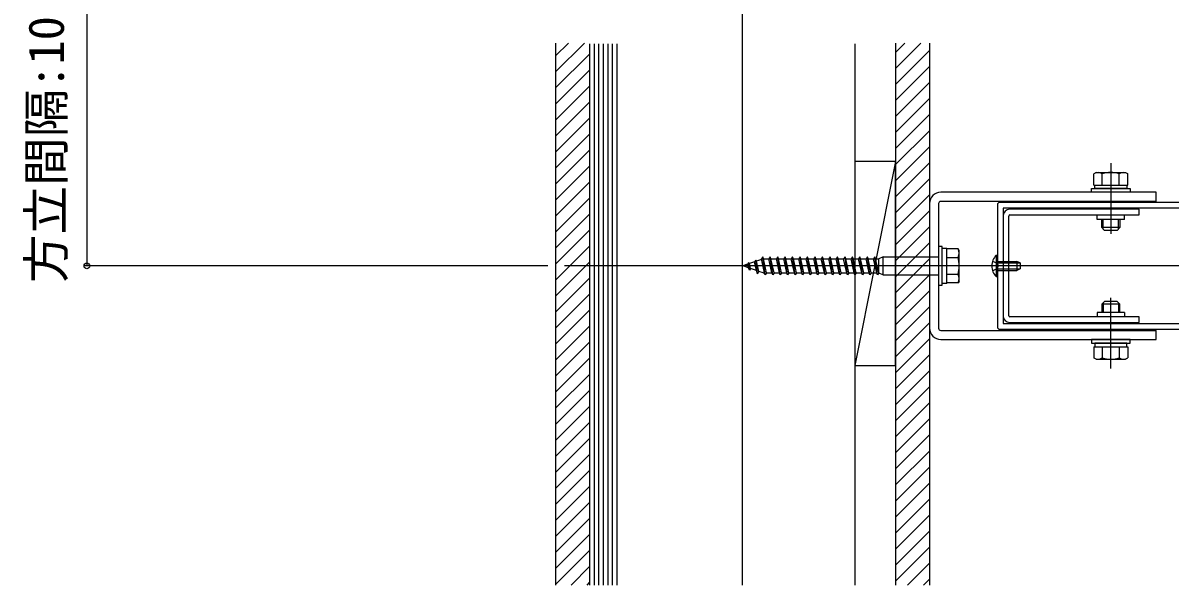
# Model space of a CAD drawing. Units: millimetres, scale not verified. Extents: x -875 to 875, y -1307 to 1299.
# Drawn here: x 312.8 to 667.1, y -491.1 to -317.4 of the extents above; entities that cross this region are included whole.
import ezdxf
from ezdxf.enums import TextEntityAlignment as Align

# ---------------------------------------------------------------- set-up
doc = ezdxf.new("R2010")
doc.units = ezdxf.units.MM
doc.header["$LTSCALE"] = 4
for name, color, linetype in [('0-2_YKK_11', 7, 'Continuous'), ('0-3_YKK_12', 2, 'Continuous'), ('0-4_YKK_13', 4, 'Continuous'), ('0-5_YKK_D', 6, 'Continuous'), ('0-7_YSS_K', 3, 'Continuous')]:
    doc.layers.add(name, color=color, linetype=linetype)
doc.styles.add('ＭＳ ゴシック', font='')
doc.styles.get('ＭＳ ゴシック').set_extended_font_data('MS Gothic')

msp = doc.modelspace()

# ---------------------------------------------------------------- linework, layer by layer
at = {"layer": '0-2_YKK_11'}
for p, q in [((613.8, -373.6), (613.8, -411.4)), ((693.6, -372.9), (614.5, -372.9)), ((614.5, -412.1), (693.6, -412.1))]:
    msp.add_line(p, q, dxfattribs=at)
msp.add_lwpolyline([(615.55, -410.35), (692.55, -410.35), (692.55, -374.65), (615.55, -374.65)], close=True, dxfattribs=at)
for centre, start, end in [((614.5, -373.6), 90.00001, 179.99999), ((614.5, -411.4), 180.00001, 269.99999)]:
    msp.add_arc(centre, 0.7, start, end, dxfattribs=at)
at = {"layer": '0-3_YKK_12'}
for p, q in [((535.05, -491.132), (535.05, -86.95)), ((787.985, -392.5), (480.1, -392.5))]:
    msp.add_line(p, q, dxfattribs=at)
at = {"layer": '0-4_YKK_13'}
for p, q in [((648.8, -360.794), (648.8, -382.626)), ((644.25, -363.66), (643.546, -364.066)), ((643.546, -367.51), (643.546, -364.066)), ((644.25, -363.66), (653.35, -363.66)), ((646.173, -367.51), (646.173, -364.066)), ((651.427, -367.51), (651.427, -364.066)), ((653.35, -363.66), (654.054, -364.066)), ((654.054, -367.51), (654.054, -364.066)), ((643.546, -367.51), (654.054, -367.51)), ((646, -367.51), (651.6, -367.51)), ((662.8, -369.75), (596.3, -369.75)), ((662.8, -372.55), (662.8, -369.75)), ((592.8, -373.25), (592.8, -411.75)), ((595.6, -373.25), (595.6, -411.75)), ((662.8, -372.55), (596.3, -372.55)), ((615.55, -377.1), (615.55, -407.9)), ((617.3, -407.9), (617.3, -377.1)), ((617.65, -376.75), (657.55, -376.75)), ((644.6, -378.15), (644.6, -376.75)), ((653, -378.15), (644.6, -378.15)), ((646, -380.67), (646, -378.15)), ((646.454, -381.124), (646.454, -378.15)), ((651.146, -381.124), (651.146, -378.15)), ((651.6, -378.15), (651.6, -380.67)), ((653, -378.15), (653, -376.75)), ((651.6, -380.67), (646, -380.67)), ((646.84, -381.51), (646, -380.67)), ((650.76, -381.51), (646.84, -381.51)), ((650.76, -381.51), (651.6, -380.67)), ((542.05, -395.3), (541.296, -389.7)), ((544.36, -395.3), (543.606, -389.7)), ((546.67, -395.3), (545.916, -389.7)), ((548.98, -395.3), (548.226, -389.7)), ((551.29, -395.3), (550.536, -389.7)), ((553.6, -395.3), (552.846, -389.7)), ((555.91, -395.3), (555.156, -389.7)), ((558.22, -395.3), (557.466, -389.7)), ((560.53, -395.3), (559.776, -389.7)), ((562.84, -395.3), (562.086, -389.7)), ((564.382, -389.7), (563.962, -390.33)), ((565.136, -395.3), (564.382, -389.7)), ((564.396, -389.7), (564.382, -389.7)), ((567.46, -395.3), (566.706, -389.7)), ((569.77, -395.3), (569.016, -389.7)), ((572.08, -395.3), (571.326, -389.7)), ((574.39, -395.3), (573.636, -389.7)), ((576.7, -395.3), (575.946, -389.7)), ((578.52, -389.7), (577.12, -390.33)), ((578.52, -395.3), (578.52, -389.7)), ((578.52, -389.7), (595.6, -389.7)), ((598.12, -387.11), (596.72, -387.11)), ((598.12, -397.89), (598.12, -387.11)), ((601.667, -387.25), (598.12, -387.25)), ((598.12, -397.75), (598.12, -387.25)), ((601.97, -387.775), (601.667, -387.25)), ((601.97, -397.225), (601.97, -387.775)), ((613.444, -389.175), (613.8, -389.175)), ((613.8, -389.175), (613.8, -395.825)), ((536.623, -391.983), (535.12, -392.5)), ((536.872, -393.103), (535.12, -392.5)), ((536.922, -391.533), (536.623, -391.983)), ((536.872, -393.103), (536.623, -391.983)), ((537.231, -393.823), (536.872, -393.103)), ((537.208, -391.781), (536.922, -391.533)), ((537.231, -393.823), (536.922, -391.533)), ((538.769, -391.244), (537.208, -391.781)), ((537.554, -393.338), (537.208, -391.781)), ((539.122, -390.713), (538.769, -391.244)), ((539.373, -393.965), (538.769, -391.244)), ((539.354, -391.042), (539.122, -390.713)), ((539.687, -394.905), (539.122, -390.713)), ((540.914, -390.505), (539.354, -391.042)), ((540.055, -394.199), (539.354, -391.042)), ((541.84, -394.67), (540.876, -390.33)), ((541.506, -390.33), (543.186, -390.33)), ((544.15, -394.67), (543.186, -390.33)), ((543.816, -390.33), (545.496, -390.33)), ((546.46, -394.67), (545.496, -390.33)), ((546.126, -390.33), (547.806, -390.33)), ((548.77, -394.67), (547.806, -390.33)), ((548.436, -390.33), (550.116, -390.33)), ((551.08, -394.67), (550.116, -390.33)), ((550.746, -390.33), (552.426, -390.33)), ((553.39, -394.67), (552.426, -390.33)), ((553.056, -390.33), (554.736, -390.33)), ((555.7, -394.67), (554.736, -390.33)), ((555.366, -390.33), (557.046, -390.33)), ((558.01, -394.67), (557.046, -390.33)), ((557.676, -390.33), (559.356, -390.33)), ((560.32, -394.67), (559.356, -390.33)), ((559.986, -390.33), (561.666, -390.33)), ((562.63, -394.67), (561.666, -390.33)), ((562.296, -390.33), (563.962, -390.33)), ((564.926, -394.67), (563.962, -390.33)), ((564.606, -390.33), (566.286, -390.33)), ((567.25, -394.67), (566.286, -390.33)), ((566.916, -390.33), (568.596, -390.33)), ((569.56, -394.67), (568.596, -390.33)), ((569.226, -390.33), (570.906, -390.33)), ((571.87, -394.67), (570.906, -390.33)), ((571.536, -390.33), (573.216, -390.33)), ((574.18, -394.67), (573.216, -390.33)), ((573.846, -390.33), (575.526, -390.33)), ((576.49, -394.67), (575.526, -390.33)), ((576.156, -390.33), (577.12, -390.33)), ((577.12, -394.67), (577.12, -390.33)), ((598.12, -389.869), (601.667, -389.869)), ((620.8, -391.59), (619.82, -391.1)), ((620.8, -391.59), (620.8, -393.41)), ((537.554, -393.338), (537.231, -393.823)), ((539.373, -393.965), (537.554, -393.338)), ((539.687, -394.905), (539.373, -393.965)), ((539.687, -394.905), (540.055, -394.199)), ((541.422, -394.67), (540.055, -394.199)), ((541.422, -394.67), (541.84, -394.67)), ((542.47, -394.67), (544.15, -394.67)), ((544.78, -394.67), (546.46, -394.67)), ((547.09, -394.67), (548.77, -394.67)), ((549.4, -394.67), (551.08, -394.67)), ((551.71, -394.67), (553.39, -394.67)), ((554.02, -394.67), (555.7, -394.67)), ((556.33, -394.67), (558.01, -394.67)), ((558.64, -394.67), (560.32, -394.67)), ((560.95, -394.67), (562.63, -394.67)), ((563.26, -394.67), (564.926, -394.67)), ((565.136, -395.3), (564.926, -394.67)), ((565.15, -395.3), (565.136, -395.3)), ((565.57, -394.67), (565.15, -395.3)), ((565.57, -394.67), (567.25, -394.67)), ((567.88, -394.67), (569.56, -394.67)), ((570.19, -394.67), (571.87, -394.67)), ((572.5, -394.67), (574.18, -394.67)), ((574.81, -394.67), (576.49, -394.67)), ((577.12, -394.67), (578.52, -395.3)), ((578.52, -395.3), (595.6, -395.3)), ((601.667, -395.131), (598.12, -395.131)), ((620.8, -393.41), (619.82, -393.9)), ((598.12, -397.89), (596.72, -397.89)), ((601.667, -397.75), (598.12, -397.75)), ((601.97, -397.225), (601.667, -397.75)), ((646.84, -403.49), (646, -404.33)), ((646.454, -403.876), (646.454, -406.85)), ((650.76, -403.49), (646.84, -403.49)), ((648.8, -424.206), (648.8, -402.374)), ((650.76, -403.49), (651.6, -404.33)), ((651.146, -403.876), (651.146, -406.85)), ((653, -406.85), (644.6, -406.85)), ((644.6, -406.85), (644.6, -408.25)), ((646, -404.33), (646, -406.85)), ((651.6, -404.33), (646, -404.33)), ((651.6, -406.85), (651.6, -404.33)), ((653, -406.85), (653, -408.25)), ((657.55, -408.25), (617.65, -408.25)), ((617.65, -410), (657.55, -410)), ((657.55, -410), (657.55, -408.25)), ((596.3, -412.45), (662.8, -412.45)), ((662.8, -415.25), (662.8, -412.45)), ((596.3, -415.25), (662.8, -415.25)), ((643.546, -417.49), (643.546, -420.934)), ((643.546, -417.49), (654.054, -417.49)), ((646, -417.49), (651.6, -417.49)), ((646.173, -417.49), (646.173, -420.934)), ((651.427, -417.49), (651.427, -420.934)), ((654.054, -417.49), (654.054, -420.934)), ((644.25, -421.34), (643.546, -420.934)), ((644.25, -421.34), (653.35, -421.34)), ((653.35, -421.34), (654.054, -420.934))]:
    msp.add_line(p, q, dxfattribs=at)
for points in [[(653.735, -368.63), (643.865, -368.63), (643.865, -367.51), (653.735, -367.51)], [(654.75, -369.75), (642.85, -369.75), (642.85, -368.63), (654.75, -368.63)], [(595.6, -386.55), (595.6, -398.45), (596.72, -398.45), (596.72, -386.55)], [(654.75, -415.25), (642.85, -415.25), (642.85, -416.37), (654.75, -416.37)], [(653.735, -416.37), (643.865, -416.37), (643.865, -417.49), (653.735, -417.49)]]:
    msp.add_lwpolyline(points, close=True, dxfattribs=at)
for points in [[(657.55, -376.75), (657.55, -375), (617.65, -375)], [(542.47, -394.67), (541.506, -390.33), (541.296, -389.7), (540.876, -390.33)], [(544.78, -394.67), (543.816, -390.33), (543.606, -389.7), (543.186, -390.33)], [(547.09, -394.67), (546.126, -390.33), (545.916, -389.7), (545.496, -390.33)], [(549.4, -394.67), (548.436, -390.33), (548.226, -389.7), (547.806, -390.33)], [(551.71, -394.67), (550.746, -390.33), (550.536, -389.7), (550.116, -390.33)], [(554.02, -394.67), (553.056, -390.33), (552.846, -389.7), (552.426, -390.33)], [(556.33, -394.67), (555.366, -390.33), (555.156, -389.7), (554.736, -390.33)], [(558.64, -394.67), (557.676, -390.33), (557.466, -389.7), (557.046, -390.33)], [(560.95, -394.67), (559.986, -390.33), (559.776, -389.7), (559.356, -390.33)], [(563.26, -394.67), (562.296, -390.33), (562.086, -389.7), (561.666, -390.33)], [(565.57, -394.67), (564.606, -390.33), (564.396, -389.7)], [(567.88, -394.67), (566.916, -390.33), (566.706, -389.7), (566.286, -390.33)], [(570.19, -394.67), (569.226, -390.33), (569.016, -389.7), (568.596, -390.33)], [(572.5, -394.67), (571.536, -390.33), (571.326, -389.7), (570.906, -390.33)], [(574.81, -394.67), (573.846, -390.33), (573.636, -389.7), (573.216, -390.33)], [(577.12, -394.67), (576.156, -390.33), (575.946, -389.7), (575.526, -390.33)], [(613.444, -389.175), (613.444, -395.825), (613.8, -395.825)], [(612.3, -390.995), (613.742, -391.698), (614.168, -392.5)], [(612.3, -394.005), (613.742, -393.301), (614.168, -392.5)], [(613.8, -391.1), (617.65, -391.1), (619.82, -391.1), (619.82, -393.9)], [(613.8, -391.558), (617.65, -391.558), (620.736, -391.558)], [(542.47, -394.67), (542.05, -395.3), (541.84, -394.67)], [(544.78, -394.67), (544.36, -395.3), (544.15, -394.67)], [(547.09, -394.67), (546.67, -395.3), (546.46, -394.67)], [(549.4, -394.67), (548.98, -395.3), (548.77, -394.67)], [(551.71, -394.67), (551.29, -395.3), (551.08, -394.67)], [(554.02, -394.67), (553.6, -395.3), (553.39, -394.67)], [(556.33, -394.67), (555.91, -395.3), (555.7, -394.67)], [(558.64, -394.67), (558.22, -395.3), (558.01, -394.67)], [(560.95, -394.67), (560.53, -395.3), (560.32, -394.67)], [(563.26, -394.67), (562.84, -395.3), (562.63, -394.67)], [(567.88, -394.67), (567.46, -395.3), (567.25, -394.67)], [(570.19, -394.67), (569.77, -395.3), (569.56, -394.67)], [(572.5, -394.67), (572.08, -395.3), (571.87, -394.67)], [(574.81, -394.67), (574.39, -395.3), (574.18, -394.67)], [(577.12, -394.67), (576.7, -395.3), (576.49, -394.67)], [(613.8, -393.442), (617.65, -393.442), (620.736, -393.442)], [(613.8, -393.9), (617.65, -393.9), (619.82, -393.9)]]:
    msp.add_lwpolyline(points, dxfattribs=at)
for centre, radius, start, end in [((644.86, -365.986), 2.326, 55.61575, 124.38425), ((648.8, -372.354), 8.694, 72.41205, 107.58795), ((652.74, -365.986), 2.326, 55.61575, 124.38425), ((596.3, -373.25), 3.5, 90, 180), ((596.3, -373.25), 0.7, 90, 180), ((617.65, -377.1), 2.1, 90, 180), ((617.65, -377.1), 0.35, 90, 180), ((598.989, -388.56), 2.981, 333.93616, 26.06384), ((616.713, -392.5), 4.663, 134.51496, 225.48504), ((590.401, -392.5), 11.569, 346.85543, 13.14457), ((598.989, -396.44), 2.981, 333.93616, 26.06384), ((617.65, -407.9), 2.1, 180, 270), ((617.65, -407.9), 0.35, 180, 270), ((596.3, -411.75), 3.5, 180, 270), ((596.3, -411.75), 0.7, 180, 270), ((644.86, -419.014), 2.326, 235.61575, 304.38425), ((648.8, -412.646), 8.694, 252.41205, 287.58795), ((652.74, -419.014), 2.326, 235.61575, 304.38425)]:
    msp.add_arc(centre, radius, start, end, dxfattribs=at)
at = {"layer": '0-5_YKK_D'}
for p, q in [((332.5, -224.5), (332.5, -392.5)), ((474.9, -392.5), (331.5, -392.5))]:
    msp.add_line(p, q, dxfattribs=at)
msp.add_circle((332.5, -392.5), 0.875, dxfattribs=at)
at = {"layer": '0-7_YSS_K'}
for p, q in [((477.3, -323.629), (477.3, -491.132)), ((477.3, -327.617), (481.289, -323.629)), ((477.3, -332.567), (486.238, -323.629)), ((487.8, -323.833), (487.8, -491.132)), ((489.2, -323.833), (489.2, -491.132)), ((490.6, -323.833), (490.6, -491.132)), ((492, -323.833), (492, -491.132)), ((493.4, -323.833), (493.4, -491.132)), ((494.8, -323.833), (494.8, -491.132)), ((496.2, -323.833), (496.2, -491.132)), ((569.7, -323.833), (569.7, -491.132)), ((582.3, -323.67), (582.3, -491.132)), ((582.3, -326.562), (585.191, -323.67)), ((582.3, -331.512), (590.141, -323.67)), ((582.3, -336.461), (592.8, -325.961)), ((592.8, -323.67), (592.8, -491.132)), ((477.3, -337.517), (487.8, -327.017)), ((477.3, -342.466), (487.8, -331.966)), ((582.3, -341.411), (592.8, -330.911)), ((582.3, -346.361), (592.8, -335.861)), ((477.3, -347.416), (487.8, -336.916)), ((477.3, -352.366), (487.8, -341.866)), ((582.3, -351.311), (592.8, -340.811)), ((477.3, -357.316), (487.8, -346.816)), ((582.3, -356.26), (592.8, -345.76)), ((582.3, -361.21), (592.8, -350.71)), ((477.3, -362.265), (487.8, -351.765)), ((477.3, -367.215), (487.8, -356.715)), ((582.3, -366.16), (592.8, -355.66)), ((582.3, -360.265), (569.7, -423.265)), ((582.3, -371.11), (592.8, -360.61)), ((477.3, -372.165), (487.8, -361.665)), ((477.3, -377.115), (487.8, -366.615)), ((582.3, -376.059), (592.8, -365.559)), ((477.3, -382.064), (487.8, -371.564)), ((582.3, -381.009), (592.8, -370.509)), ((582.3, -385.959), (592.8, -375.459)), ((477.3, -387.014), (487.8, -376.514)), ((477.3, -391.964), (487.8, -381.464)), ((582.3, -390.909), (592.8, -380.409)), ((582.3, -395.858), (592.8, -385.358)), ((477.3, -396.914), (487.8, -386.414)), ((477.3, -401.863), (487.8, -391.363)), ((582.3, -400.808), (592.8, -390.308)), ((477.3, -406.813), (487.8, -396.313)), ((582.3, -405.758), (592.8, -395.258)), ((582.3, -410.708), (592.8, -400.208)), ((477.3, -411.763), (487.8, -401.263)), ((477.3, -416.713), (487.8, -406.213)), ((582.3, -415.657), (592.8, -405.157)), ((582.3, -420.607), (592.8, -410.107)), ((477.3, -421.662), (487.8, -411.162)), ((477.3, -426.612), (487.8, -416.112)), ((582.3, -425.557), (592.8, -415.057)), ((477.3, -431.562), (487.8, -421.062)), ((582.3, -430.507), (592.8, -420.007)), ((582.3, -435.456), (592.8, -424.956)), ((477.3, -436.512), (487.8, -426.012)), ((477.3, -441.461), (487.8, -430.961)), ((582.3, -440.406), (592.8, -429.906)), ((582.3, -445.356), (592.8, -434.856)), ((477.3, -446.411), (487.8, -435.911)), ((477.3, -451.361), (487.8, -440.861)), ((582.3, -450.306), (592.8, -439.806)), ((477.3, -456.311), (487.8, -445.811)), ((582.3, -455.255), (592.8, -444.755)), ((582.3, -460.205), (592.8, -449.705)), ((477.3, -461.26), (487.8, -450.76)), ((477.3, -466.21), (487.8, -455.71)), ((582.3, -465.155), (592.8, -454.655)), ((477.3, -471.16), (487.8, -460.66)), ((582.3, -470.105), (592.8, -459.605)), ((477.3, -476.11), (487.8, -465.61)), ((582.3, -475.054), (592.8, -464.554)), ((477.3, -481.059), (487.8, -470.559)), ((582.3, -480.004), (592.8, -469.504)), ((582.3, -484.954), (592.8, -474.454)), ((477.3, -486.009), (487.8, -475.509)), ((477.3, -490.959), (487.8, -480.459)), ((582.3, -489.904), (592.8, -479.404)), ((482.076, -491.132), (487.8, -485.409)), ((586.021, -491.132), (592.8, -484.353)), ((487.026, -491.132), (487.8, -490.358)), ((590.971, -491.132), (592.8, -489.303))]:
    msp.add_line(p, q, dxfattribs=at)
msp.add_lwpolyline([(569.7, -360.265), (569.7, -423.265), (582.3, -423.265), (582.3, -360.265)], close=True, dxfattribs=at)

# ---------------------------------------------------------------- texts
at = {"layer": '0-5_YKK_D', "style": 'ＭＳ ゴシック'}
msp.add_text('方立間隔:1000以下', height=11, rotation=90, dxfattribs=at).set_placement((328.71, -397.776), align=Align.BOTTOM_LEFT)

doc.saveas('drawing.dxf')
